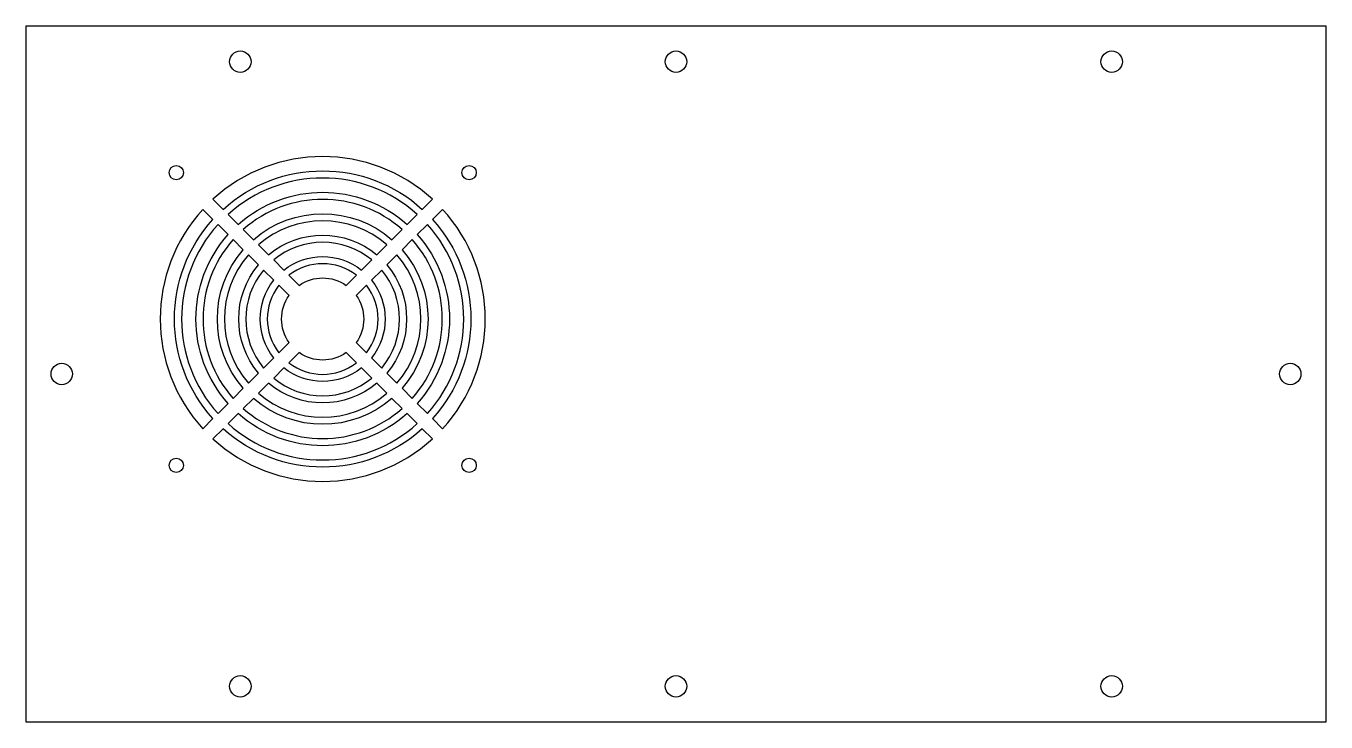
# Model space of a CAD drawing. Header units: millimetres. Extents: x -3 to 361, y -265 to -70.
import ezdxf

# ---------------------------------------------------------------- set-up
doc = ezdxf.new("R2010")
doc.units = ezdxf.units.MM
doc.layers.get('0').update_dxf_attribs({"linetype": 'CONTINUOUS'})

msp = doc.modelspace()

# ---------------------------------------------------------------- linework, layer by layer
msp.add_lwpolyline([(-3, -265), (-3, -70), (361, -70), (361, -265)], close=True)
for points in [[(107.97, -121.37), (110.8, -118.54, 0.388685), (49.34, -118.54), (52.18, -121.37, -0.386246)], [(53.59, -122.79), (56.42, -125.62, -0.381567), (103.72, -125.62), (106.55, -122.79, 0.384843)], [(57.84, -127.03), (60.68, -129.87, -0.375005), (99.47, -129.87), (102.3, -127.03, 0.379638)], [(46.52, -182.82), (49.35, -179.99, -0.386246), (49.35, -124.2), (46.52, -121.37, 0.388685)], [(113.63, -121.37), (110.8, -124.2, -0.386246), (110.8, -179.99), (113.63, -182.82, 0.388685)], [(50.76, -178.58), (53.6, -175.74, -0.381567), (53.6, -128.45), (50.76, -125.61, 0.384843)], [(62.09, -131.29), (64.93, -134.12, -0.365135), (95.22, -134.12), (98.05, -131.29, 0.372188)], [(109.38, -125.61), (106.55, -128.45, -0.381567), (106.55, -175.74), (109.38, -178.58, 0.384843)], [(55.01, -174.33), (57.85, -171.49, -0.375005), (57.85, -132.7), (55.01, -129.86, 0.379638)], [(66.35, -135.54), (69.19, -138.39, -0.348605), (90.95, -138.39), (93.8, -135.54, 0.360638)], [(105.13, -129.86), (102.3, -132.7, -0.375005), (102.3, -171.49), (105.13, -174.33, 0.379638)], [(59.26, -170.07), (62.1, -167.24, -0.365135), (62.1, -136.95), (59.26, -134.11, 0.372188)], [(100.88, -134.11), (98.04, -136.95, -0.365135), (98.04, -167.24), (100.88, -170.07, 0.372188)], [(70.62, -139.81), (73.48, -142.67, -0.315151), (86.67, -142.67), (89.53, -139.81, 0.340295)], [(63.52, -165.82), (66.37, -162.97, -0.348605), (66.37, -141.22), (63.52, -138.37, 0.360638)], [(96.62, -138.37), (93.78, -141.22, -0.348605), (93.78, -162.97), (96.62, -165.82, 0.360638)], [(67.79, -161.55), (70.65, -158.69, -0.315151), (70.65, -145.5), (67.79, -142.64, 0.340295)], [(92.36, -142.64), (89.49, -145.5, -0.315151), (89.49, -158.69), (92.36, -161.55, 0.340295)], [(89.53, -164.38), (86.67, -161.52, -0.315151), (73.48, -161.52), (70.62, -164.38, 0.340295)], [(93.8, -168.65), (90.95, -165.8, -0.348605), (69.19, -165.8), (66.35, -168.65, 0.360638)], [(98.05, -172.9), (95.22, -170.07, -0.365135), (64.93, -170.07), (62.09, -172.9, 0.372188)], [(102.3, -177.15), (99.47, -174.32, -0.375005), (60.68, -174.32), (57.84, -177.15, 0.379638)], [(106.55, -181.4), (103.72, -178.57, -0.381567), (56.42, -178.57), (53.59, -181.4, 0.384843)], [(52.18, -182.82), (49.34, -185.65, 0.388685), (110.8, -185.65), (107.97, -182.82, -0.386246)]]:
    msp.add_lwpolyline(points, format="xyb", close=True)
for centre, radius in [((57, -80), 3), ((179, -80), 3), ((301, -80), 3), ((39.07, -111.09), 2), ((121.07, -111.09), 2), ((7, -167.5), 3), ((351, -167.5), 3), ((39.07, -193.09), 2), ((121.07, -193.09), 2), ((57, -255), 3), ((179, -255), 3), ((301, -255), 3)]:
    msp.add_circle(centre, radius)

doc.saveas('drawing.dxf')
